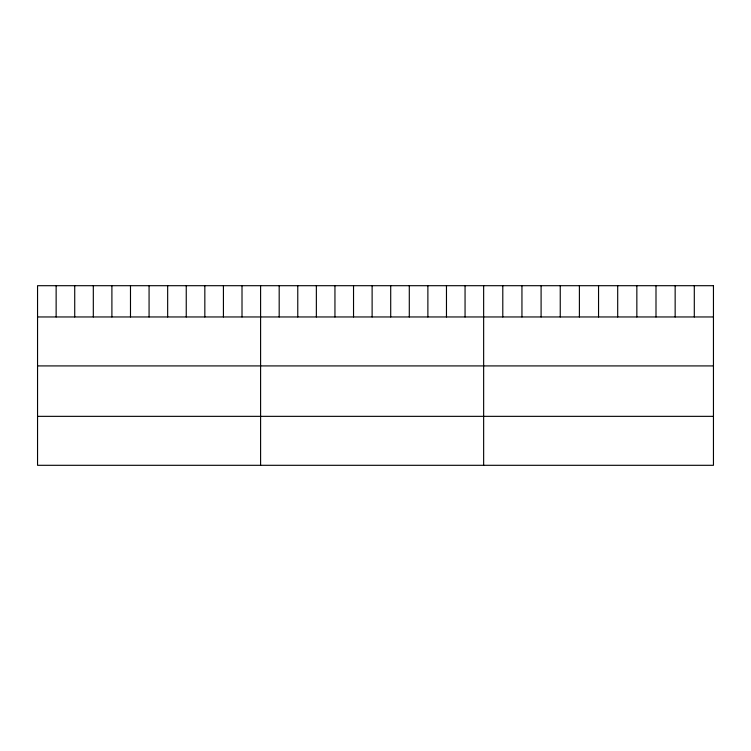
<?xml version="1.0" encoding="UTF-8"?>
<svg xmlns="http://www.w3.org/2000/svg" width="751" height="751" viewBox="0 0 751 751"><rect width="100%" height="100%" fill="white"/><g stroke="black" fill="none" stroke-linecap="round" stroke-linejoin="round"><path stroke-width="1.13" d="M37.55 316.96L713.45 316.96M37.55 365.915L713.45 365.915M37.55 416.345L713.45 416.345M694.299 285.699L694.299 316.96M675.149 285.699L675.149 316.96M655.998 285.699L655.998 316.96M636.848 285.699L636.848 316.96M617.697 285.699L617.697 316.96M598.547 285.699L598.547 316.96M579.397 285.699L579.397 316.96M560.246 285.699L560.246 316.96M541.096 285.699L541.096 316.96M521.945 285.699L521.945 316.96M502.795 285.699L502.795 316.96M483.644 285.699L483.644 465.301M465.057 285.699L465.057 316.96M446.469 285.699L446.469 316.96M427.882 285.699L427.882 316.96M409.295 285.699L409.295 316.96M390.708 285.699L390.708 316.96M372.12 285.699L372.12 316.96M353.533 285.699L353.533 316.96M334.946 285.699L334.946 316.96M316.359 285.699L316.359 316.96M297.772 285.699L297.772 316.96M279.184 285.699L279.184 316.96M260.597 285.699L260.597 465.301M242.01 285.699L242.01 316.96M223.422 285.699L223.422 316.96M204.835 285.699L204.835 316.96M186.248 285.699L186.248 316.96M167.661 285.699L167.661 316.96M149.073 285.699L149.073 316.96M130.486 285.699L130.486 316.96M111.899 285.699L111.899 316.96M93.312 285.699L93.312 316.96M74.724 285.699L74.724 316.96M56.137 285.699L56.137 316.96M713.45 285.699L37.55 285.699L37.55 465.301L713.45 465.301L713.45 285.699"/></g></svg>
